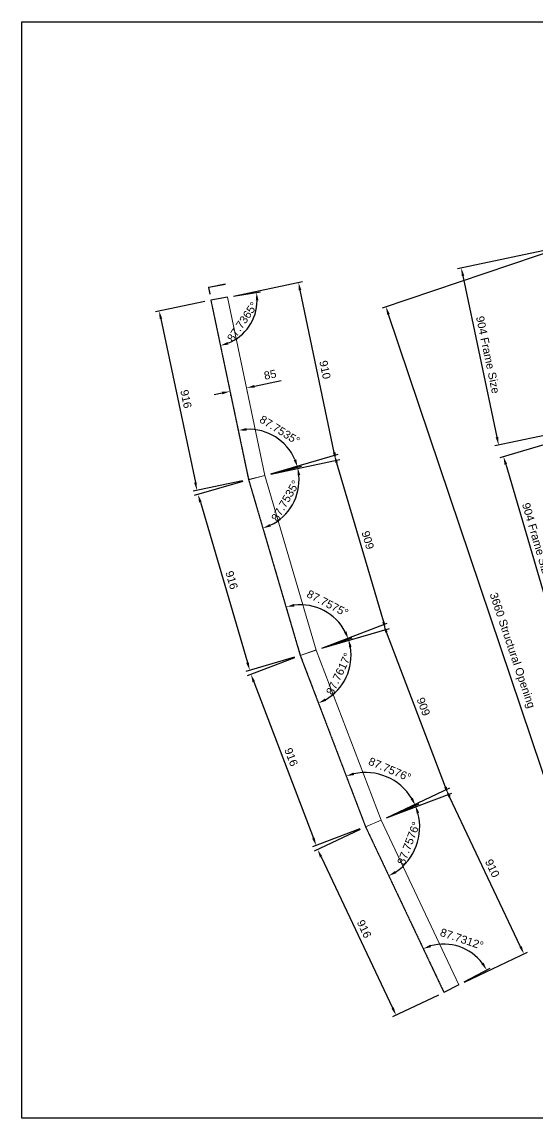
# Model space of a CAD drawing. Header units: inches. Extents: x 19267 to 40087, y 4081 to 15521.
# Drawn here: x 19267 to 21843, y 10041 to 15521 of the extents above; entities that cross this region are included whole.
import ezdxf

# ---------------------------------------------------------------- set-up
doc = ezdxf.new("R2010")
doc.units = ezdxf.units.IN
doc.header["$MEASUREMENT"] = 0
doc.linetypes.add('HIDDENNEW0', pattern=[4.5, 1.5, -1.5, 1.5])
doc.layers.get('DEFPOINTS').update_dxf_attribs({"color": 251})
doc.layers.add('20-TEXT', color=3, linetype='Continuous')
doc.layers.add('VELFAC_ALU', color=4, linetype='Continuous', lineweight=0)
doc.layers.add('vport', color=6, linetype='Continuous', plot=False)
doc.styles.get("Standard").update_dxf_attribs({"font": 'arial.ttf'})
doc.dimstyles.new('20-TEXT', dxfattribs={"dimscale": 20, "dimtxt": 2, "dimasz": 2, "dimexe": 1, "dimexo": 1.5, "dimgap": 1, "dimtad": 1, "dimdec": 0, "dimzin": 0, "dimdsep": 46, "dimtxsty": 'Standard', "dimcen": 0.09, "dimadec": 4, "dimazin": 0, "dimtfac": 1, "dimtdec": 0, "dimtofl": 0, "dimtmove": 0, "dimatfit": 3, "dimfxl": 1, "dimtolj": 1, "dimtzin": 0, "dimarcsym": 0})

# ---------------------------------------------------------------- blocks, each defined once
blk = doc.blocks.new('*D33')
at = {"layer": '20-TEXT', "color": 0, "lineweight": -2, "transparency": 16777216}
for p, q in [((22075.4, 14429.8), (21068.3, 14090.6)), ((22242.6, 10666.4), (21100, 14059.1)), ((23243.6, 10961.3), (22236.4, 10622.1))]:
    blk.add_line(p, q, dxfattribs=at)
at = {"layer": '20-TEXT', "color": 0, "transparency": 16777216}
for points in [[(21106.3, 14061.2), (21093.7, 14056.9), (21087.3, 14097)], [(22248.9, 10668.5), (22236.3, 10664.2), (22255.4, 10628.5)]]:
    blk.add_solid(points, dxfattribs=at)
at = {"layer": 'DEFPOINTS', "color": 0, "transparency": 16777216}
for p in [(22103.9, 14439.3), (21087.3, 14097), (23272, 10970.8)]:
    blk.add_point(p, dxfattribs=at)
at = {"layer": '20-TEXT', "color": 0, "transparency": 16777216, "insert": (21715.1, 12377.5), "char_height": 40, "attachment_point": 5, "rotation": 288.6124}
blk.add_mtext('\\A1;3660 Structural Opening', dxfattribs=at)
blk = doc.blocks.new('*D28')
at = {"layer": '20-TEXT', "color": 0, "lineweight": -2, "transparency": 16777216}
for p, q in [((22097.2, 14424.8), (21444.6, 14287.2)), ((21472.4, 14252.2), (21642.4, 13445.1)), ((22283.8, 13539.4), (21631.1, 13401.8))]:
    blk.add_line(p, q, dxfattribs=at)
at = {"layer": '20-TEXT', "color": 0, "transparency": 16777216}
for points in [[(21478.9, 14253.6), (21465.9, 14250.9), (21464.1, 14291.4)], [(21649, 13446.5), (21635.9, 13443.7), (21650.7, 13406)]]:
    blk.add_solid(points, dxfattribs=at)
at = {"layer": 'DEFPOINTS', "color": 0, "transparency": 16777216}
for p in [(22126.6, 14430.9), (22313.1, 13545.5), (21650.7, 13406)]:
    blk.add_point(p, dxfattribs=at)
at = {"layer": '20-TEXT', "color": 0, "transparency": 16777216, "insert": (21597.2, 13857.1), "char_height": 40, "attachment_point": 5, "rotation": 281.8979}
blk.add_mtext('\\A1;904 Frame Size', dxfattribs=at)
blk = doc.blocks.new('*D29')
at = {"layer": '20-TEXT', "color": 0, "lineweight": -2, "transparency": 16777216}
for p, q in [((22286.6, 13527.9), (21656.1, 13342.6)), ((21686.5, 13309.9), (21918.6, 12520.4)), ((22541.3, 12661.7), (21910.7, 12476.4))]:
    blk.add_line(p, q, dxfattribs=at)
at = {"layer": '20-TEXT', "color": 0, "transparency": 16777216}
for points in [[(21692.9, 13311.7), (21680.1, 13308), (21675.2, 13348.2)], [(21925, 12522.3), (21912.2, 12518.5), (21929.9, 12482)]]:
    blk.add_solid(points, dxfattribs=at)
at = {"layer": 'DEFPOINTS', "color": 0, "transparency": 16777216}
for p in [(22315.4, 13536.4), (22570, 12670.2), (21929.9, 12482)]:
    blk.add_point(p, dxfattribs=at)
at = {"layer": '20-TEXT', "color": 0, "transparency": 16777216, "insert": (21841.6, 12926.6), "char_height": 40, "attachment_point": 5, "rotation": 286.3803}
blk.add_mtext('\\A1;904 Frame Size', dxfattribs=at)
blk = doc.blocks.new('*D53')
at = {"layer": '20-TEXT', "color": 0, "lineweight": -2, "transparency": 16777216}
for p, q in [((20181.7, 14124), (19934.1, 14071.9)), ((19961.9, 14036.9), (20134.1, 13218.6)), ((20370.3, 13227.4), (20122.8, 13175.3))]:
    blk.add_line(p, q, dxfattribs=at)
at = {"layer": '20-TEXT', "color": 0, "transparency": 16777216}
for points in [[(19968.4, 14038.2), (19955.4, 14035.5), (19953.7, 14076)], [(20140.6, 13219.9), (20127.6, 13217.2), (20142.3, 13179.4)]]:
    blk.add_solid(points, dxfattribs=at)
at = {"layer": 'DEFPOINTS', "color": 0, "transparency": 16777216}
for p in [(20211.1, 14130.2), (20399.7, 13233.6), (20142.3, 13179.4)]:
    blk.add_point(p, dxfattribs=at)
at = {"layer": '20-TEXT', "color": 0, "transparency": 16777216, "insert": (20087.6, 13636), "char_height": 40, "attachment_point": 5, "rotation": 281.8812}
blk.add_mtext('\\A1;916', dxfattribs=at)
blk = doc.blocks.new('*D54')
at = {"layer": '20-TEXT', "color": 0, "lineweight": -2, "transparency": 16777216}
for p, q in [((20371.2, 13224.1), (20128.7, 13152.9)), ((20159.2, 13120.2), (20394.8, 12318.3)), ((20629.3, 12345.5), (20386.9, 12274.3))]:
    blk.add_line(p, q, dxfattribs=at)
at = {"layer": '20-TEXT', "color": 0, "transparency": 16777216}
for points in [[(20165.6, 13122), (20152.8, 13118.3), (20147.9, 13158.5)], [(20401.2, 12320.2), (20388.4, 12316.4), (20406.1, 12280)]]:
    blk.add_solid(points, dxfattribs=at)
at = {"layer": 'DEFPOINTS', "color": 0, "transparency": 16777216}
for p in [(20399.9, 13232.6), (20658.1, 12354), (20406.1, 12280)]:
    blk.add_point(p, dxfattribs=at)
at = {"layer": '20-TEXT', "color": 0, "transparency": 16777216, "insert": (20315.8, 12730.6), "char_height": 40, "attachment_point": 5, "rotation": 286.3741}
blk.add_mtext('\\A1;916', dxfattribs=at)
blk = doc.blocks.new('*D55')
at = {"layer": '20-TEXT', "color": 0, "lineweight": -2, "transparency": 16777216}
for p, q in [((20630.4, 12342.4), (20393.7, 12252.2)), ((20426.7, 12222), (20724.2, 11441)), ((20956.4, 11486.6), (20719.7, 11396.5))]:
    blk.add_line(p, q, dxfattribs=at)
at = {"layer": '20-TEXT', "color": 0, "transparency": 16777216}
for points in [[(20432.9, 12224.3), (20420.4, 12219.6), (20412.4, 12259.3)], [(20730.4, 11443.4), (20717.9, 11438.6), (20738.4, 11403.6)]]:
    blk.add_solid(points, dxfattribs=at)
at = {"layer": 'DEFPOINTS', "color": 0, "transparency": 16777216}
for p in [(20658.4, 12353.1), (20984.4, 11497.3), (20738.4, 11403.6)]:
    blk.add_point(p, dxfattribs=at)
at = {"layer": '20-TEXT', "color": 0, "transparency": 16777216, "insert": (20613.2, 11845.9), "char_height": 40, "attachment_point": 5, "rotation": 290.8537}
blk.add_mtext('\\A1;916', dxfattribs=at)
blk = doc.blocks.new('*D56')
at = {"layer": '20-TEXT', "color": 0, "lineweight": -2, "transparency": 16777216}
for p, q in [((20957.7, 11483.6), (20727.7, 11374.6)), ((20762.9, 11347), (21120.7, 10591.3)), ((21349.8, 10655.5), (21119.8, 10546.6))]:
    blk.add_line(p, q, dxfattribs=at)
at = {"layer": '20-TEXT', "color": 0, "transparency": 16777216}
for points in [[(20768.9, 11349.9), (20756.8, 11344.2), (20745.7, 11383.2)], [(21126.8, 10594.1), (21114.7, 10588.4), (21137.9, 10555.1)]]:
    blk.add_solid(points, dxfattribs=at)
at = {"layer": 'DEFPOINTS', "color": 0, "transparency": 16777216}
for p in [(20984.8, 11496.4), (21376.9, 10668.3), (21137.9, 10555.1)]:
    blk.add_point(p, dxfattribs=at)
at = {"layer": '20-TEXT', "color": 0, "transparency": 16777216, "insert": (20978.3, 10986.5), "char_height": 40, "attachment_point": 5, "rotation": 295.3397}
blk.add_mtext('\\A1;916', dxfattribs=at)
blk = doc.blocks.new('*D57')
at = {"layer": '20-TEXT', "color": 0, "lineweight": -2, "transparency": 16777216}
blk.add_line((21090.4, 11542), (21252.9, 11611.3), dxfattribs=at)
blk.add_arc((20984.6, 11496.9), 271.7, 31.5416, 102.4106, dxfattribs=at)
at = {"layer": '20-TEXT', "color": 0, "transparency": 16777216}
for points in [[(20928.1, 11755.8), (20924.3, 11768.5), (20887.9, 11750.7)], [(21222, 11642), (21210.2, 11635.9), (21234.5, 11603.4)]]:
    blk.add_solid(points, dxfattribs=at)
at = {"layer": 'DEFPOINTS', "color": 0, "transparency": 16777216}
for p in [(20658.2, 12353.5), (21150.5, 11711.9), (21062.8, 11530.2), (20984.6, 11496.9), (20984.6, 11496.9)]:
    blk.add_point(p, dxfattribs=at)
at = {"layer": '20-TEXT', "color": 0, "transparency": 16777216, "insert": (21106.7, 11784.1), "char_height": 40, "attachment_point": 5, "rotation": 336.9761}
blk.add_mtext('\\A1;87.7576°', dxfattribs=at)
blk = doc.blocks.new('*D58')
at = {"layer": '20-TEXT', "color": 0, "lineweight": -2, "transparency": 16777216}
blk.add_line((21090.4, 11542), (21252.9, 11611.3), dxfattribs=at)
blk.add_arc((20984.6, 11496.9), 271.7, 303.784, 14.653, dxfattribs=at)
at = {"layer": '20-TEXT', "color": 0, "transparency": 16777216}
for points in [[(21241.1, 11563.4), (21253.7, 11567.7), (21234.5, 11603.4)], [(21138.9, 11265.3), (21132.4, 11276.9), (21100.9, 11251.3)]]:
    blk.add_solid(points, dxfattribs=at)
at = {"layer": 'DEFPOINTS', "color": 0, "transparency": 16777216}
for p in [(21062.8, 11530.2), (20984.6, 11496.9), (20984.6, 11496.9), (21206, 11339.5), (21376.9, 10668.3)]:
    blk.add_point(p, dxfattribs=at)
at = {"layer": '20-TEXT', "color": 0, "transparency": 16777216, "insert": (21200.8, 11414.8), "char_height": 40, "attachment_point": 5, "rotation": 69.2185}
blk.add_mtext('\\A1;87.7576°', dxfattribs=at)
blk = doc.blocks.new('*D59')
at = {"layer": '20-TEXT', "color": 0, "lineweight": -2, "transparency": 16777216}
blk.add_line((20767.3, 12390.3), (20918.5, 12441.2), dxfattribs=at)
blk.add_arc((20660.1, 12354.2), 252.7, 27.6964, 97.2943, dxfattribs=at)
at = {"layer": '20-TEXT', "color": 0, "transparency": 16777216}
for points in [[(20629.4, 12598.3), (20626.7, 12611.3), (20588.9, 12596.6)], [(20890, 12474.2), (20877.7, 12469), (20899.6, 12434.8)]]:
    blk.add_solid(points, dxfattribs=at)
at = {"layer": 'DEFPOINTS', "color": 0, "transparency": 16777216}
for p in [(20401.7, 13233.6), (20829.6, 12541.5), (20658.2, 12353.5), (20660.2, 12354.1), (20738.9, 12380.7)]:
    blk.add_point(p, dxfattribs=at)
at = {"layer": '20-TEXT', "color": 0, "transparency": 16777216, "insert": (20795.5, 12614.1), "char_height": 40, "attachment_point": 5, "rotation": 332.4954}
blk.add_mtext('\\A1;87.7575°', dxfattribs=at)
blk = doc.blocks.new('*D60')
at = {"layer": '20-TEXT', "color": 0, "lineweight": -2, "transparency": 16777216}
blk.add_line((20767.3, 12390.3), (20918.7, 12441.3), dxfattribs=at)
blk.add_arc((20658.2, 12353.5), 254.8, 299.8583, 9.6132, dxfattribs=at)
at = {"layer": '20-TEXT', "color": 0, "transparency": 16777216}
for points in [[(20903, 12394.4), (20915.9, 12397.7), (20899.7, 12434.9)], [(20788, 12126.5), (20782.2, 12138.6), (20749, 12115.4)]]:
    blk.add_solid(points, dxfattribs=at)
at = {"layer": 'DEFPOINTS', "color": 0, "transparency": 16777216}
for p in [(20658.2, 12353.5), (20658.2, 12353.5), (20738.9, 12380.7), (20853.8, 12190.1), (20984.6, 11496.9)]:
    blk.add_point(p, dxfattribs=at)
at = {"layer": '20-TEXT', "color": 0, "transparency": 16777216, "insert": (20852.1, 12262), "char_height": 40, "attachment_point": 5, "rotation": 64.7357}
blk.add_mtext('\\A1;87.7617°', dxfattribs=at)
blk = doc.blocks.new('*D61')
at = {"layer": '20-TEXT', "color": 0, "lineweight": -2, "transparency": 16777216}
blk.add_line((20511.4, 13261.2), (20664.6, 13299.7), dxfattribs=at)
blk.add_arc((20401.7, 13233.6), 251, 23.267, 92.7418, dxfattribs=at)
at = {"layer": '20-TEXT', "color": 0, "transparency": 16777216}
for points in [[(20390.6, 13477.7), (20388.9, 13490.9), (20350.1, 13479.2)], [(20638.7, 13334.9), (20626.1, 13330.6), (20645.2, 13294.8)]]:
    blk.add_solid(points, dxfattribs=at)
at = {"layer": 'DEFPOINTS', "color": 0, "transparency": 16777216}
for p in [(20213, 14130.6), (20584.2, 13406), (20399.8, 13233.1), (20401.8, 13233.5), (20482.3, 13253.8)]:
    blk.add_point(p, dxfattribs=at)
at = {"layer": '20-TEXT', "color": 0, "transparency": 16777216, "insert": (20556.2, 13480.7), "char_height": 40, "attachment_point": 5, "rotation": 328.0044}
blk.add_mtext('\\A1;87.7535°', dxfattribs=at)
blk = doc.blocks.new('*D62')
at = {"layer": '20-TEXT', "color": 0, "lineweight": -2, "transparency": 16777216}
blk.add_line((20511.4, 13261.2), (20664.7, 13299.8), dxfattribs=at)
blk.add_arc((20399.8, 13233.1), 253.2, 295.4353, 5.0665, dxfattribs=at)
at = {"layer": '20-TEXT', "color": 0, "transparency": 16777216}
for points in [[(20645.4, 13254.3), (20658.6, 13256.5), (20645.3, 13294.9)], [(20510.9, 12998.2), (20506.2, 13010.6), (20471.2, 12990.1)]]:
    blk.add_solid(points, dxfattribs=at)
at = {"layer": 'DEFPOINTS', "color": 0, "transparency": 16777216}
for p in [(20399.8, 13233.1), (20399.8, 13233.1), (20482.3, 13253.8), (20580.8, 13056), (20658.2, 12353.5)]:
    blk.add_point(p, dxfattribs=at)
at = {"layer": '20-TEXT', "color": 0, "transparency": 16777216, "insert": (20584.5, 13127.5), "char_height": 40, "attachment_point": 5, "rotation": 60.2509}
blk.add_mtext('\\A1;87.7535°', dxfattribs=at)
blk = doc.blocks.new('*D63')
at = {"layer": '20-TEXT', "color": 0, "lineweight": -2, "transparency": 16777216}
blk.add_line((20324.5, 14149.4), (20459.7, 14172.3), dxfattribs=at)
blk.add_arc((20211.1, 14130.2), 232.1, 291.7665, 359.7324, dxfattribs=at)
at = {"layer": '20-TEXT', "color": 0, "transparency": 16777216}
for points in [[(20436.6, 14128.5), (20449.8, 14129.6), (20439.9, 14168.9)], [(20299.1, 13908.2), (20295.2, 13921), (20258.9, 13903)]]:
    blk.add_solid(points, dxfattribs=at)
at = {"layer": 'DEFPOINTS', "color": 0, "transparency": 16777216}
for p in [(20294.9, 14144.4), (20211.1, 14130.2), (20211.1, 14130.2), (20363.7, 13955.3), (20399.8, 13233.1)]:
    blk.add_point(p, dxfattribs=at)
at = {"layer": '20-TEXT', "color": 0, "transparency": 16777216, "insert": (20369.5, 14022.3), "char_height": 40, "attachment_point": 5, "rotation": 55.7494}
blk.add_mtext('\\A1;87.7365°', dxfattribs=at)
blk = doc.blocks.new('*D64')
at = {"layer": '20-TEXT', "color": 0, "lineweight": -2, "transparency": 16777216}
blk.add_line((21478.9, 10721.7), (21609.2, 10789.8), dxfattribs=at)
blk.add_arc((21376.9, 10668.3), 242.2, 37.0836, 105.8646, dxfattribs=at)
at = {"layer": '20-TEXT', "color": 0, "transparency": 16777216}
for points in [[(21313.1, 10895), (21308.4, 10907.5), (21273.3, 10887.2)], [(21575.8, 10817.9), (21564.5, 10810.8), (21591.5, 10780.6)]]:
    blk.add_solid(points, dxfattribs=at)
at = {"layer": 'DEFPOINTS', "color": 0, "transparency": 16777216}
for p in [(20984.6, 11496.9), (21509.3, 10871.1), (21452.3, 10707.8), (21376.9, 10668.3), (21377, 10668.4)]:
    blk.add_point(p, dxfattribs=at)
at = {"layer": '20-TEXT', "color": 0, "transparency": 16777216, "insert": (21466.7, 10936.3), "char_height": 40, "attachment_point": 5, "rotation": 341.4741}
blk.add_mtext('\\A1;87.7312°', dxfattribs=at)
blk = doc.blocks.new('*D65')
at = {"layer": '20-TEXT', "color": 0, "lineweight": -2, "transparency": 16777216}
for p, q in [((21090.2, 11542.6), (21406.2, 11692.3)), ((21760.3, 10897.9), (21405.2, 11647.6)), ((21479.4, 10720.6), (21795.5, 10870.3))]:
    blk.add_line(p, q, dxfattribs=at)
at = {"layer": '20-TEXT', "color": 0, "transparency": 16777216}
for points in [[(21411.3, 11650.4), (21399.2, 11644.7), (21388.1, 11683.7)], [(21766.3, 10900.7), (21754.3, 10895), (21777.4, 10861.7)]]:
    blk.add_solid(points, dxfattribs=at)
at = {"layer": 'DEFPOINTS', "color": 0, "transparency": 16777216}
for p in [(21388.1, 11683.7), (21063, 11529.8), (21452.3, 10707.8)]:
    blk.add_point(p, dxfattribs=at)
at = {"layer": '20-TEXT', "color": 0, "transparency": 16777216, "insert": (21619.3, 11290), "char_height": 40, "attachment_point": 5, "rotation": 295.3409}
blk.add_mtext('\\A1;910', dxfattribs=at)
blk = doc.blocks.new('*D66')
at = {"layer": '20-TEXT', "color": 0, "lineweight": -2, "transparency": 16777216}
for p, q in [((20767, 12390.9), (21093.9, 12515.4)), ((21384.6, 11696.1), (21089.4, 12470.9)), ((21090.7, 11541.4), (21417.5, 11665.9))]:
    blk.add_line(p, q, dxfattribs=at)
at = {"layer": '20-TEXT', "color": 0, "transparency": 16777216}
for points in [[(21095.7, 12473.3), (21083.2, 12468.5), (21075.2, 12508.3)], [(21390.8, 11698.5), (21378.4, 11693.8), (21398.8, 11658.8)]]:
    blk.add_solid(points, dxfattribs=at)
at = {"layer": 'DEFPOINTS', "color": 0, "transparency": 16777216}
for p in [(21075.2, 12508.3), (20739, 12380.2), (21062.6, 11530.7)]:
    blk.add_point(p, dxfattribs=at)
at = {"layer": '20-TEXT', "color": 0, "transparency": 16777216, "insert": (21274.8, 12097.9), "char_height": 40, "attachment_point": 5, "rotation": 290.8549}
blk.add_mtext('\\A1;909', dxfattribs=at)
blk = doc.blocks.new('*D67')
at = {"layer": '20-TEXT', "color": 0, "lineweight": -2, "transparency": 16777216}
for p, q in [((20511.2, 13261.8), (20848.8, 13361)), ((20840.8, 13317), (21074.6, 12521.5)), ((20767.5, 12389.6), (21105, 12488.8))]:
    blk.add_line(p, q, dxfattribs=at)
at = {"layer": '20-TEXT', "color": 0, "transparency": 16777216}
for points in [[(20847.2, 13318.8), (20834.4, 13315.1), (20829.6, 13355.3)], [(21081, 12523.4), (21068.2, 12519.6), (21085.8, 12483.2)]]:
    blk.add_solid(points, dxfattribs=at)
at = {"layer": 'DEFPOINTS', "color": 0, "transparency": 16777216}
for p in [(20482.4, 13253.3), (21085.8, 12483.2), (20738.7, 12381.2)]:
    blk.add_point(p, dxfattribs=at)
at = {"layer": '20-TEXT', "color": 0, "transparency": 16777216, "insert": (20996.5, 12930.6), "char_height": 40, "attachment_point": 5, "rotation": 286.3741}
blk.add_mtext('\\A1;909', dxfattribs=at)
blk = doc.blocks.new('*D68')
at = {"layer": '20-TEXT', "color": 0, "lineweight": -2, "transparency": 16777216}
for p, q in [((20324.3, 14150.5), (20669.2, 14223.1)), ((20828.7, 13368.1), (20657.9, 14179.9)), ((20511.5, 13260.5), (20856.5, 13333.1))]:
    blk.add_line(p, q, dxfattribs=at)
at = {"layer": '20-TEXT', "color": 0, "transparency": 16777216}
for points in [[(20664.4, 14181.2), (20651.4, 14178.5), (20649.7, 14219)], [(20835.2, 13369.5), (20822.2, 13366.7), (20836.9, 13328.9)]]:
    blk.add_solid(points, dxfattribs=at)
at = {"layer": 'DEFPOINTS', "color": 0, "transparency": 16777216}
for p in [(20649.7, 14219), (20294.9, 14144.4), (20482.2, 13254.3)]:
    blk.add_point(p, dxfattribs=at)
at = {"layer": '20-TEXT', "color": 0, "transparency": 16777216, "insert": (20782.9, 13782.3), "char_height": 40, "attachment_point": 5, "rotation": 281.8799}
blk.add_mtext('\\A1;910', dxfattribs=at)
blk = doc.blocks.new('*D189')
at = {"layer": '20-TEXT', "color": 0, "lineweight": -2, "transparency": 16777216}
for p, q in [((20429.4, 13699.7), (20564.1, 13728.1)), ((20267.9, 13665.7), (20228.8, 13657.5)), ((20311.6, 13652.3), (20311.2, 13654.4)), ((20394.8, 13669.8), (20394.3, 13671.9))]:
    blk.add_line(p, q, dxfattribs=at)
at = {"layer": '20-TEXT', "color": 0, "transparency": 16777216}
for points in [[(20428, 13706.2), (20430.7, 13693.2), (20390.2, 13691.5)], [(20266.5, 13672.3), (20269.3, 13659.2), (20307, 13674)]]:
    blk.add_solid(points, dxfattribs=at)
at = {"layer": 'DEFPOINTS', "color": 0, "transparency": 16777216}
for p in [(20305.4, 13681.6), (20388.6, 13699.1), (20390.2, 13691.5)]:
    blk.add_point(p, dxfattribs=at)
at = {"layer": '20-TEXT', "color": 0, "transparency": 16777216, "insert": (20508, 13757.6), "char_height": 40, "attachment_point": 5, "rotation": 11.8812}
blk.add_mtext('\\A1;85', dxfattribs=at)

msp = doc.modelspace()

# ---------------------------------------------------------------- linework, layer by layer
at = {"color": 4}
for p, q in [((20294.9, 14144.4), (20211.1, 14130.2)), ((21452.3, 10707.8), (21377, 10668.4))]:
    msp.add_line(p, q, dxfattribs=at)
at = {"layer": 'VELFAC_ALU'}
for p, q in [((20283.2, 14211.1), (20201.7, 14195.6)), ((20283.6, 14209.1), (20202, 14193.7)), ((20283.2, 14211.1), (20283.6, 14209.1)), ((20200.1, 14193.3), (20206.2, 14160.9)), ((20202, 14193.7), (20208.2, 14161.2)), ((20206.2, 14160.9), (20208.2, 14161.2)), ((20294.9, 14144.4), (20482.3, 13253.8)), ((20211.1, 14130.2), (20399.8, 13233.1)), ((20482.2, 13254.3), (20399.7, 13233.6)), ((20482.3, 13253.8), (20399.8, 13233.1)), ((20658.2, 12353.5), (20399.8, 13233.1)), ((20482.4, 13253.3), (20399.9, 13232.6)), ((20738.9, 12380.7), (20482.3, 13253.8)), ((20738.7, 12381.2), (20658.1, 12354)), ((20738.9, 12380.7), (20658.2, 12353.5)), ((20658.2, 12353.5), (20984.6, 11496.9)), ((20739, 12380.2), (20658.4, 12353)), ((20738.9, 12380.7), (21062.8, 11530.2)), ((20984.4, 11497.3), (21062.6, 11530.7)), ((20984.6, 11496.9), (21062.8, 11530.2)), ((20984.8, 11496.4), (21063, 11529.8)), ((21452.3, 10707.8), (21062.8, 11530.2)), ((21376.9, 10668.3), (20984.6, 11496.9))]:
    msp.add_line(p, q, dxfattribs=at)
at = {"layer": 'VELFAC_ALU', "linetype": 'HIDDENNEW0'}
for p, q in [((20213, 14130.6), (20401.8, 13233.5)), ((20660.2, 12354.1), (20401.7, 13233.6)), ((20660.1, 12354.2), (20986.5, 11497.6)), ((21378.7, 10669.2), (20986.4, 11497.7))]:
    msp.add_line(p, q, dxfattribs=at)
at = {"layer": 'VELFAC_ALU'}
msp.add_arc((20202, 14193.7), 2, 100.7257, 190.7257, dxfattribs=at)
at = {"layer": 'vport', "ltscale": 5}
msp.add_lwpolyline([(19266.9, 15521.3), (25827.7, 15521.3), (25827.7, 10040.9), (19266.9, 10040.9)], close=True, dxfattribs=at)

# ---------------------------------------------------------------- dimensions: what is measured, and where the dimension line sits
at = {"layer": '20-TEXT'}
for p1, p2, distance, text, picture, middle in [((23272, 10970.8), (22103.9, 14439.3), 1072.7, '<> Structural Opening', '*D33', (21715.1, 12377.5)), ((22126.6, 14430.9), (22313.1, 13545.5), -677, '904 Frame Size', '*D28', (21597.2, 13857.1)), ((22315.4, 13536.4), (22570, 12670.2), -667.3, '904 Frame Size', '*D29', (21841.6, 12926.6))]:
    dim = msp.add_aligned_dim(p1=p1, p2=p2, distance=distance, text=text, dimstyle='20-TEXT', dxfattribs=at)
    dim.commit()
    dim.dimension.update_dxf_attribs({"geometry": picture, "text_midpoint": middle})
for p1, p2, distance, picture, middle in [((20482.2, 13254.3), (20294.9, 14144.4), -362.5, '*D68', (20782.9, 13782.3)), ((20211.1, 14130.2), (20399.7, 13233.6), -263, '*D53', (20087.6, 13636)), ((20305.4, 13681.6), (20388.6, 13699.1), -7.8, '*D189', (20508, 13757.6)), ((20482.4, 13253.3), (20738.7, 12381.2), 361.8, '*D67', (20996.5, 12930.6)), ((20399.9, 13232.6), (20658.1, 12354), -262.7, '*D54', (20315.8, 12730.6)), ((21062.6, 11530.7), (20739, 12380.2), -359.8, '*D66', (21274.8, 12097.9)), ((20658.4, 12353.1), (20984.4, 11497.3), -263.2, '*D55', (20613.2, 11845.9)), ((21452.3, 10707.8), (21063, 11529.8), -359.7, '*D65', (21619.3, 11290)), ((20984.8, 11496.4), (21376.9, 10668.3), -264.5, '*D56', (20978.3, 10986.5))]:
    dim = msp.add_aligned_dim(p1=p1, p2=p2, distance=distance, dimstyle='20-TEXT', dxfattribs=at)
    dim.commit()
    dim.dimension.update_dxf_attribs({"geometry": picture, "text_midpoint": middle})
for base, line1, line2, picture, middle in [((20363.7469, 13955.3057), ((20294.9397, 14144.3716), (20211.069, 14130.1593)), ((20211.069, 14130.1593), (20399.8073, 13233.0695)), '*D63', (20369.5197, 14022.2717)), ((20584.2057, 13405.9716), ((20482.2998, 13253.8325), (20399.8073, 13233.0695)), ((20213.0262, 14130.571), (20401.7645, 13233.4812)), '*D61', (20556.1842, 13480.7493)), ((20580.785, 13055.9995), ((20482.2998, 13253.8325), (20399.8073, 13233.0695)), ((20658.2407, 12353.5216), (20399.8073, 13233.0695)), '*D62', (20584.5238, 13127.4991)), ((20829.637, 12541.5462), ((20738.8547, 12380.6772), (20658.2407, 12353.5216)), ((20660.1596, 12354.0854), (20401.7262, 13233.6333)), '*D59', (20795.495, 12614.1285)), ((20853.7505, 12190.1009), ((20658.2407, 12353.5216), (20984.5973, 11496.8543)), ((20738.8547, 12380.6772), (20658.2407, 12353.5216)), '*D60', (20852.1255, 12262.0206)), ((21150.533, 11711.9362), ((20658.2407, 12353.5216), (20984.5973, 11496.8543)), ((20984.5973, 11496.8543), (21062.8436, 11530.2248)), '*D57', (21106.6546, 11784.0699)), ((21206.0071, 11339.4613), ((21376.9418, 10668.3295), (20984.5973, 11496.8543)), ((20984.5973, 11496.8543), (21062.8436, 11530.2248)), '*D58', (21200.7828, 11414.813)), ((21509.3492, 10871.0834), ((21452.3193, 10707.758), (21376.9797, 10668.3572)), ((21376.9418, 10668.3295), (20984.5973, 11496.8543)), '*D64', (21466.7275, 10936.2837))]:
    dim = msp.add_angular_dim_2l(base=base, line1=line1, line2=line2, dimstyle='20-TEXT', dxfattribs=at)
    dim.commit()
    dim.dimension.update_dxf_attribs({"geometry": picture, "text_midpoint": middle})

doc.saveas('drawing.dxf')
